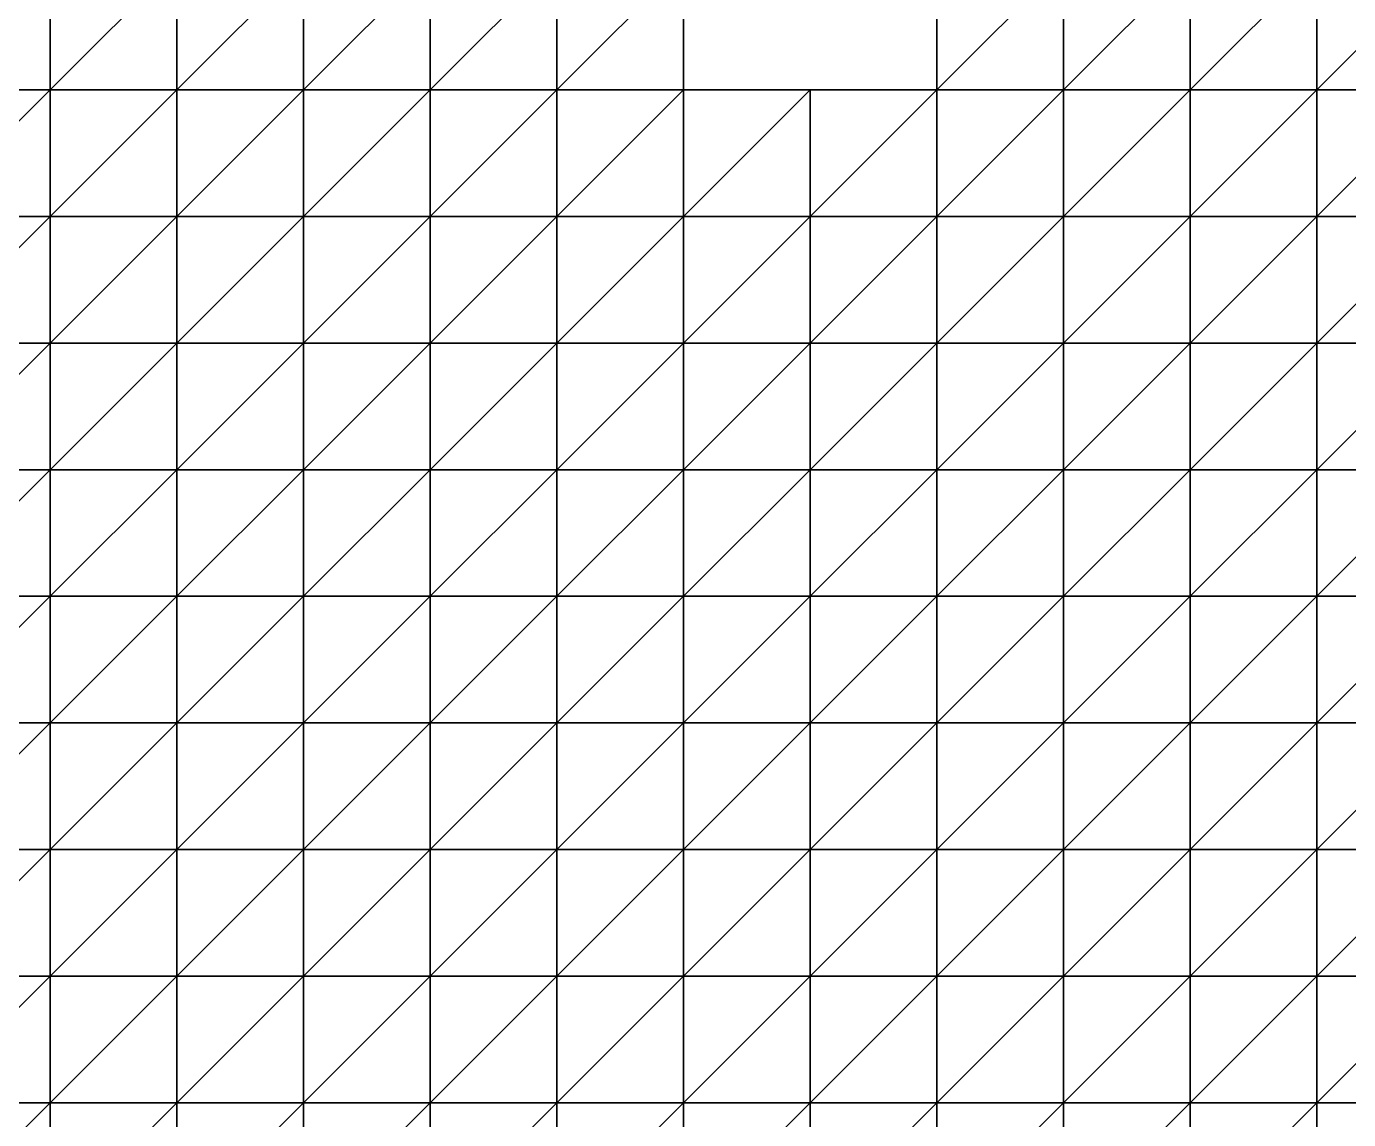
# Model space of a CAD drawing. Extents: x 292020 to 295740, y 4557680 to 4560040.
# Drawn here: x 294876.3 to 295085, y 4559297.4 to 4559470 of the extents above; entities that cross this region are included whole.
import ezdxf

# ---------------------------------------------------------------- set-up
doc = ezdxf.new("R2010")
doc.units = 0
doc.layers.add('RUN201_4_-_RUN201_NODOMAIN5_20X', color=7, linetype='CONTINUOUS')

msp = doc.modelspace()

# ---------------------------------------------------------------- linework, layer by layer
at = {"layer": 'RUN201_4_-_RUN201_NODOMAIN5_20X'}
for points in [[(294860, 4559480, 1800), (294860, 4559460, 1800), (294880, 4559480, 1800)], [(294880, 4559480, 1800), (294860, 4559460, 1800), (294880, 4559460, 1800)], [(294880, 4559480, 1860), (294860, 4559460, 1860), (294860, 4559480, 1860)], [(294880, 4559460, 1860), (294860, 4559460, 1860), (294880, 4559480, 1860)], [(294880, 4559480, 1800), (294880, 4559460, 1800), (294900, 4559480, 1800)], [(294900, 4559480, 1800), (294880, 4559460, 1800), (294900, 4559460, 1800)], [(294900, 4559480, 1860), (294880, 4559460, 1860), (294880, 4559480, 1860)], [(294900, 4559460, 1860), (294880, 4559460, 1860), (294900, 4559480, 1860)], [(294900, 4559460, 1800), (294900, 4559460, 1820), (294900, 4559480, 1800)], [(294900, 4559480, 1800), (294900, 4559460, 1820), (294900, 4559480, 1820)], [(294900, 4559480, 1820), (294900, 4559460, 1820), (294920, 4559480, 1820)], [(294920, 4559480, 1820), (294900, 4559460, 1820), (294920, 4559460, 1820)], [(294920, 4559480, 1860), (294900, 4559460, 1860), (294900, 4559480, 1860)], [(294920, 4559460, 1860), (294900, 4559460, 1860), (294920, 4559480, 1860)], [(294920, 4559460, 1820), (294920, 4559460, 1840), (294920, 4559480, 1820)], [(294920, 4559480, 1820), (294920, 4559460, 1840), (294920, 4559480, 1840)], [(294920, 4559480, 1840), (294920, 4559460, 1840), (294940, 4559480, 1840)], [(294940, 4559480, 1840), (294920, 4559460, 1840), (294940, 4559460, 1840)], [(294940, 4559480, 1880), (294920, 4559460, 1880), (294920, 4559480, 1880)], [(294940, 4559460, 1880), (294920, 4559460, 1880), (294940, 4559480, 1880)], [(294920, 4559480, 1860), (294920, 4559460, 1880), (294920, 4559460, 1860)], [(294920, 4559480, 1880), (294920, 4559460, 1880), (294920, 4559480, 1860)], [(294940, 4559460, 1840), (294940, 4559460, 1860), (294940, 4559480, 1840)], [(294940, 4559480, 1840), (294940, 4559460, 1860), (294940, 4559480, 1860)], [(294940, 4559480, 1860), (294940, 4559460, 1860), (294960, 4559480, 1860)], [(294960, 4559480, 1860), (294940, 4559460, 1860), (294960, 4559460, 1860)], [(294960, 4559480, 1880), (294940, 4559460, 1880), (294940, 4559480, 1880)], [(294960, 4559460, 1880), (294940, 4559460, 1880), (294960, 4559480, 1880)], [(294960, 4559480, 1860), (294960, 4559460, 1860), (294980, 4559480, 1860)], [(294980, 4559480, 1860), (294960, 4559460, 1860), (294980, 4559460, 1860)], [(294980, 4559480, 1880), (294960, 4559460, 1880), (294960, 4559480, 1880)], [(294980, 4559460, 1880), (294960, 4559460, 1880), (294980, 4559480, 1880)], [(294980, 4559460, 1860), (294980, 4559460, 1880), (294980, 4559480, 1860)], [(294980, 4559480, 1860), (294980, 4559460, 1880), (294980, 4559480, 1880)], [(295020, 4559480, 1860), (295020, 4559460, 1860), (295040, 4559480, 1860)], [(295040, 4559480, 1860), (295020, 4559460, 1860), (295040, 4559460, 1860)], [(295040, 4559480, 1880), (295020, 4559460, 1880), (295020, 4559480, 1880)], [(295040, 4559460, 1880), (295020, 4559460, 1880), (295040, 4559480, 1880)], [(295020, 4559480, 1860), (295020, 4559460, 1880), (295020, 4559460, 1860)], [(295020, 4559480, 1880), (295020, 4559460, 1880), (295020, 4559480, 1860)], [(295040, 4559480, 1860), (295040, 4559460, 1860), (295060, 4559480, 1860)], [(295060, 4559480, 1860), (295040, 4559460, 1860), (295060, 4559460, 1860)], [(295060, 4559480, 1880), (295040, 4559460, 1880), (295040, 4559480, 1880)], [(295060, 4559460, 1880), (295040, 4559460, 1880), (295060, 4559480, 1880)], [(295060, 4559480, 1860), (295060, 4559460, 1860), (295080, 4559480, 1860)], [(295080, 4559480, 1860), (295060, 4559460, 1860), (295080, 4559460, 1860)], [(295080, 4559480, 1880), (295060, 4559460, 1880), (295060, 4559480, 1880)], [(295080, 4559460, 1880), (295060, 4559460, 1880), (295080, 4559480, 1880)], [(295080, 4559480, 1860), (295080, 4559460, 1860), (295100, 4559480, 1860)], [(295100, 4559480, 1860), (295080, 4559460, 1860), (295100, 4559460, 1860)], [(295100, 4559480, 1900), (295080, 4559460, 1900), (295080, 4559480, 1900)], [(295100, 4559460, 1900), (295080, 4559460, 1900), (295100, 4559480, 1900)], [(295080, 4559480, 1880), (295080, 4559460, 1900), (295080, 4559460, 1880)], [(295080, 4559480, 1900), (295080, 4559460, 1900), (295080, 4559480, 1880)], [(294860, 4559460, 1800), (294860, 4559440, 1800), (294880, 4559460, 1800)], [(294880, 4559460, 1800), (294860, 4559440, 1800), (294880, 4559440, 1800)], [(294880, 4559460, 1860), (294860, 4559440, 1860), (294860, 4559460, 1860)], [(294880, 4559440, 1860), (294860, 4559440, 1860), (294880, 4559460, 1860)], [(294880, 4559440, 1800), (294880, 4559440, 1820), (294880, 4559460, 1800)], [(294880, 4559460, 1800), (294880, 4559440, 1820), (294880, 4559460, 1820)], [(294880, 4559460, 1800), (294880, 4559460, 1820), (294900, 4559460, 1800)], [(294900, 4559460, 1800), (294880, 4559460, 1820), (294900, 4559460, 1820)], [(294880, 4559460, 1820), (294880, 4559440, 1820), (294900, 4559460, 1820)], [(294900, 4559460, 1820), (294880, 4559440, 1820), (294900, 4559440, 1820)], [(294900, 4559460, 1860), (294880, 4559440, 1860), (294880, 4559460, 1860)], [(294900, 4559440, 1860), (294880, 4559440, 1860), (294900, 4559460, 1860)], [(294900, 4559440, 1820), (294900, 4559440, 1840), (294900, 4559460, 1820)], [(294900, 4559460, 1820), (294900, 4559440, 1840), (294900, 4559460, 1840)], [(294900, 4559460, 1820), (294900, 4559460, 1840), (294920, 4559460, 1820)], [(294920, 4559460, 1820), (294900, 4559460, 1840), (294920, 4559460, 1840)], [(294900, 4559460, 1840), (294900, 4559440, 1840), (294920, 4559460, 1840)], [(294920, 4559460, 1840), (294900, 4559440, 1840), (294920, 4559440, 1840)], [(294920, 4559460, 1860), (294900, 4559440, 1860), (294900, 4559460, 1860)], [(294920, 4559440, 1860), (294900, 4559440, 1860), (294920, 4559460, 1860)], [(294920, 4559460, 1840), (294920, 4559440, 1840), (294940, 4559460, 1840)], [(294940, 4559460, 1840), (294920, 4559440, 1840), (294940, 4559440, 1840)], [(294940, 4559460, 1880), (294920, 4559440, 1880), (294920, 4559460, 1880)], [(294940, 4559440, 1880), (294920, 4559440, 1880), (294940, 4559460, 1880)], [(294920, 4559460, 1860), (294920, 4559440, 1880), (294920, 4559440, 1860)], [(294920, 4559460, 1880), (294920, 4559440, 1880), (294920, 4559460, 1860)], [(294940, 4559460, 1840), (294940, 4559440, 1840), (294960, 4559460, 1840)], [(294960, 4559460, 1840), (294940, 4559440, 1840), (294960, 4559440, 1840)], [(294960, 4559460, 1840), (294940, 4559460, 1860), (294940, 4559460, 1840)], [(294960, 4559460, 1860), (294940, 4559460, 1860), (294960, 4559460, 1840)], [(294960, 4559460, 1880), (294940, 4559440, 1880), (294940, 4559460, 1880)], [(294960, 4559440, 1880), (294940, 4559440, 1880), (294960, 4559460, 1880)], [(294960, 4559440, 1840), (294960, 4559440, 1860), (294960, 4559460, 1840)], [(294960, 4559460, 1840), (294960, 4559440, 1860), (294960, 4559460, 1860)], [(294960, 4559460, 1860), (294960, 4559440, 1860), (294980, 4559460, 1860)], [(294980, 4559460, 1860), (294960, 4559440, 1860), (294980, 4559440, 1860)], [(294980, 4559460, 1880), (294960, 4559440, 1880), (294960, 4559460, 1880)], [(294980, 4559440, 1880), (294960, 4559440, 1880), (294980, 4559460, 1880)], [(294980, 4559460, 1860), (294980, 4559440, 1860), (295000, 4559460, 1860)], [(295000, 4559460, 1860), (294980, 4559440, 1860), (295000, 4559440, 1860)], [(295000, 4559460, 1880), (294980, 4559440, 1880), (294980, 4559460, 1880)], [(295000, 4559440, 1880), (294980, 4559440, 1880), (295000, 4559460, 1880)], [(295000, 4559460, 1860), (294980, 4559460, 1880), (294980, 4559460, 1860)], [(295000, 4559460, 1880), (294980, 4559460, 1880), (295000, 4559460, 1860)], [(295000, 4559460, 1860), (295000, 4559440, 1860), (295020, 4559460, 1860)], [(295020, 4559460, 1860), (295000, 4559440, 1860), (295020, 4559440, 1860)], [(295020, 4559460, 1880), (295000, 4559440, 1880), (295000, 4559460, 1880)], [(295020, 4559440, 1880), (295000, 4559440, 1880), (295020, 4559460, 1880)], [(295020, 4559460, 1860), (295000, 4559460, 1880), (295000, 4559460, 1860)], [(295020, 4559460, 1880), (295000, 4559460, 1880), (295020, 4559460, 1860)], [(295020, 4559460, 1860), (295020, 4559440, 1860), (295040, 4559460, 1860)], [(295040, 4559460, 1860), (295020, 4559440, 1860), (295040, 4559440, 1860)], [(295040, 4559460, 1880), (295020, 4559440, 1880), (295020, 4559460, 1880)], [(295040, 4559440, 1880), (295020, 4559440, 1880), (295040, 4559460, 1880)], [(295040, 4559460, 1860), (295040, 4559440, 1860), (295060, 4559460, 1860)], [(295060, 4559460, 1860), (295040, 4559440, 1860), (295060, 4559440, 1860)], [(295060, 4559460, 1880), (295040, 4559440, 1880), (295040, 4559460, 1880)], [(295060, 4559440, 1880), (295040, 4559440, 1880), (295060, 4559460, 1880)], [(295060, 4559460, 1860), (295060, 4559440, 1860), (295080, 4559460, 1860)], [(295080, 4559460, 1860), (295060, 4559440, 1860), (295080, 4559440, 1860)], [(295080, 4559460, 1880), (295060, 4559440, 1880), (295060, 4559460, 1880)], [(295080, 4559440, 1880), (295060, 4559440, 1880), (295080, 4559460, 1880)], [(295080, 4559460, 1860), (295080, 4559440, 1860), (295100, 4559460, 1860)], [(295100, 4559460, 1860), (295080, 4559440, 1860), (295100, 4559440, 1860)], [(295100, 4559460, 1900), (295080, 4559440, 1900), (295080, 4559460, 1900)], [(295100, 4559440, 1900), (295080, 4559440, 1900), (295100, 4559460, 1900)], [(295080, 4559460, 1880), (295080, 4559440, 1900), (295080, 4559440, 1880)], [(295080, 4559460, 1900), (295080, 4559440, 1900), (295080, 4559460, 1880)], [(294860, 4559440, 1800), (294860, 4559440, 1820), (294880, 4559440, 1800)], [(294880, 4559440, 1800), (294860, 4559440, 1820), (294880, 4559440, 1820)], [(294860, 4559440, 1820), (294860, 4559420, 1820), (294880, 4559440, 1820)], [(294880, 4559440, 1820), (294860, 4559420, 1820), (294880, 4559420, 1820)], [(294880, 4559440, 1860), (294860, 4559420, 1860), (294860, 4559440, 1860)], [(294880, 4559420, 1860), (294860, 4559420, 1860), (294880, 4559440, 1860)], [(294880, 4559440, 1820), (294880, 4559420, 1820), (294900, 4559440, 1820)], [(294900, 4559440, 1820), (294880, 4559420, 1820), (294900, 4559420, 1820)], [(294900, 4559440, 1860), (294880, 4559420, 1860), (294880, 4559440, 1860)], [(294900, 4559420, 1860), (294880, 4559420, 1860), (294900, 4559440, 1860)], [(294900, 4559440, 1820), (294900, 4559420, 1820), (294920, 4559440, 1820)], [(294920, 4559440, 1820), (294900, 4559420, 1820), (294920, 4559420, 1820)], [(294920, 4559440, 1820), (294900, 4559440, 1840), (294900, 4559440, 1820)], [(294920, 4559440, 1840), (294900, 4559440, 1840), (294920, 4559440, 1820)], [(294920, 4559440, 1860), (294900, 4559420, 1860), (294900, 4559440, 1860)], [(294920, 4559420, 1860), (294900, 4559420, 1860), (294920, 4559440, 1860)], [(294920, 4559440, 1820), (294920, 4559420, 1820), (294940, 4559440, 1820)], [(294940, 4559440, 1820), (294920, 4559420, 1820), (294940, 4559420, 1820)], [(294940, 4559440, 1820), (294920, 4559440, 1840), (294920, 4559440, 1820)], [(294940, 4559440, 1840), (294920, 4559440, 1840), (294940, 4559440, 1820)], [(294940, 4559440, 1860), (294920, 4559420, 1860), (294920, 4559440, 1860)], [(294940, 4559420, 1860), (294920, 4559420, 1860), (294940, 4559440, 1860)], [(294920, 4559440, 1860), (294920, 4559440, 1880), (294940, 4559440, 1860)], [(294940, 4559440, 1860), (294920, 4559440, 1880), (294940, 4559440, 1880)], [(294940, 4559440, 1820), (294940, 4559420, 1820), (294960, 4559440, 1820)], [(294960, 4559440, 1820), (294940, 4559420, 1820), (294960, 4559420, 1820)], [(294960, 4559440, 1820), (294940, 4559440, 1840), (294940, 4559440, 1820)], [(294960, 4559440, 1840), (294940, 4559440, 1840), (294960, 4559440, 1820)], [(294960, 4559440, 1880), (294940, 4559420, 1880), (294940, 4559440, 1880)], [(294960, 4559420, 1880), (294940, 4559420, 1880), (294960, 4559440, 1880)], [(294940, 4559440, 1860), (294940, 4559420, 1880), (294940, 4559420, 1860)], [(294940, 4559440, 1880), (294940, 4559420, 1880), (294940, 4559440, 1860)], [(294960, 4559420, 1820), (294960, 4559420, 1840), (294960, 4559440, 1820)], [(294960, 4559440, 1820), (294960, 4559420, 1840), (294960, 4559440, 1840)], [(294960, 4559440, 1840), (294960, 4559420, 1840), (294980, 4559440, 1840)], [(294980, 4559440, 1840), (294960, 4559420, 1840), (294980, 4559420, 1840)], [(294980, 4559440, 1840), (294960, 4559440, 1860), (294960, 4559440, 1840)], [(294980, 4559440, 1860), (294960, 4559440, 1860), (294980, 4559440, 1840)], [(294980, 4559440, 1880), (294960, 4559420, 1880), (294960, 4559440, 1880)], [(294980, 4559420, 1880), (294960, 4559420, 1880), (294980, 4559440, 1880)], [(294980, 4559440, 1840), (294980, 4559420, 1840), (295000, 4559440, 1840)], [(295000, 4559440, 1840), (294980, 4559420, 1840), (295000, 4559420, 1840)], [(295000, 4559440, 1840), (294980, 4559440, 1860), (294980, 4559440, 1840)], [(295000, 4559440, 1860), (294980, 4559440, 1860), (295000, 4559440, 1840)], [(295000, 4559440, 1880), (294980, 4559420, 1880), (294980, 4559440, 1880)], [(295000, 4559420, 1880), (294980, 4559420, 1880), (295000, 4559440, 1880)], [(295000, 4559440, 1840), (295000, 4559420, 1840), (295020, 4559440, 1840)], [(295020, 4559440, 1840), (295000, 4559420, 1840), (295020, 4559420, 1840)], [(295020, 4559440, 1840), (295000, 4559440, 1860), (295000, 4559440, 1840)], [(295020, 4559440, 1860), (295000, 4559440, 1860), (295020, 4559440, 1840)], [(295020, 4559440, 1880), (295000, 4559420, 1880), (295000, 4559440, 1880)], [(295020, 4559420, 1880), (295000, 4559420, 1880), (295020, 4559440, 1880)], [(295020, 4559440, 1840), (295020, 4559420, 1840), (295040, 4559440, 1840)], [(295040, 4559440, 1840), (295020, 4559420, 1840), (295040, 4559420, 1840)], [(295040, 4559440, 1840), (295020, 4559440, 1860), (295020, 4559440, 1840)], [(295040, 4559440, 1860), (295020, 4559440, 1860), (295040, 4559440, 1840)], [(295040, 4559440, 1880), (295020, 4559420, 1880), (295020, 4559440, 1880)], [(295040, 4559420, 1880), (295020, 4559420, 1880), (295040, 4559440, 1880)], [(295040, 4559440, 1840), (295040, 4559420, 1840), (295060, 4559440, 1840)], [(295060, 4559440, 1840), (295040, 4559420, 1840), (295060, 4559420, 1840)], [(295060, 4559440, 1840), (295040, 4559440, 1860), (295040, 4559440, 1840)], [(295060, 4559440, 1860), (295040, 4559440, 1860), (295060, 4559440, 1840)], [(295060, 4559440, 1900), (295040, 4559420, 1900), (295040, 4559440, 1900)], [(295060, 4559420, 1900), (295040, 4559420, 1900), (295060, 4559440, 1900)], [(295060, 4559440, 1880), (295040, 4559440, 1900), (295040, 4559440, 1880)], [(295060, 4559440, 1900), (295040, 4559440, 1900), (295060, 4559440, 1880)], [(295040, 4559440, 1880), (295040, 4559420, 1900), (295040, 4559420, 1880)], [(295040, 4559440, 1900), (295040, 4559420, 1900), (295040, 4559440, 1880)], [(295060, 4559440, 1840), (295060, 4559420, 1840), (295080, 4559440, 1840)], [(295080, 4559440, 1840), (295060, 4559420, 1840), (295080, 4559420, 1840)], [(295080, 4559440, 1840), (295060, 4559440, 1860), (295060, 4559440, 1840)], [(295080, 4559440, 1860), (295060, 4559440, 1860), (295080, 4559440, 1840)], [(295080, 4559440, 1900), (295060, 4559420, 1900), (295060, 4559440, 1900)], [(295080, 4559420, 1900), (295060, 4559420, 1900), (295080, 4559440, 1900)], [(295080, 4559440, 1880), (295060, 4559440, 1900), (295060, 4559440, 1880)], [(295080, 4559440, 1900), (295060, 4559440, 1900), (295080, 4559440, 1880)], [(295080, 4559420, 1840), (295080, 4559420, 1860), (295080, 4559440, 1840)], [(295080, 4559440, 1840), (295080, 4559420, 1860), (295080, 4559440, 1860)], [(295080, 4559440, 1860), (295080, 4559420, 1860), (295100, 4559440, 1860)], [(295100, 4559440, 1860), (295080, 4559420, 1860), (295100, 4559420, 1860)], [(295100, 4559440, 1900), (295080, 4559420, 1900), (295080, 4559440, 1900)], [(295100, 4559420, 1900), (295080, 4559420, 1900), (295100, 4559440, 1900)], [(294860, 4559420, 1820), (294860, 4559400, 1820), (294880, 4559420, 1820)], [(294880, 4559420, 1820), (294860, 4559400, 1820), (294880, 4559400, 1820)], [(294880, 4559420, 1880), (294860, 4559400, 1880), (294860, 4559420, 1880)], [(294880, 4559400, 1880), (294860, 4559400, 1880), (294880, 4559420, 1880)], [(294880, 4559420, 1860), (294860, 4559420, 1880), (294860, 4559420, 1860)], [(294880, 4559420, 1880), (294860, 4559420, 1880), (294880, 4559420, 1860)], [(294880, 4559420, 1820), (294880, 4559400, 1820), (294900, 4559420, 1820)], [(294900, 4559420, 1820), (294880, 4559400, 1820), (294900, 4559400, 1820)], [(294900, 4559420, 1860), (294880, 4559400, 1860), (294880, 4559420, 1860)], [(294900, 4559400, 1860), (294880, 4559400, 1860), (294900, 4559420, 1860)], [(294880, 4559400, 1860), (294880, 4559400, 1880), (294880, 4559420, 1860)], [(294880, 4559420, 1860), (294880, 4559400, 1880), (294880, 4559420, 1880)], [(294900, 4559420, 1820), (294900, 4559400, 1820), (294920, 4559420, 1820)], [(294920, 4559420, 1820), (294900, 4559400, 1820), (294920, 4559400, 1820)], [(294920, 4559420, 1860), (294900, 4559400, 1860), (294900, 4559420, 1860)], [(294920, 4559400, 1860), (294900, 4559400, 1860), (294920, 4559420, 1860)], [(294920, 4559420, 1820), (294920, 4559400, 1820), (294940, 4559420, 1820)], [(294940, 4559420, 1820), (294920, 4559400, 1820), (294940, 4559400, 1820)], [(294940, 4559420, 1860), (294920, 4559400, 1860), (294920, 4559420, 1860)], [(294940, 4559400, 1860), (294920, 4559400, 1860), (294940, 4559420, 1860)], [(294940, 4559420, 1820), (294940, 4559400, 1820), (294960, 4559420, 1820)], [(294960, 4559420, 1820), (294940, 4559400, 1820), (294960, 4559400, 1820)], [(294960, 4559420, 1880), (294940, 4559400, 1880), (294940, 4559420, 1880)], [(294960, 4559400, 1880), (294940, 4559400, 1880), (294960, 4559420, 1880)], [(294940, 4559420, 1860), (294940, 4559400, 1880), (294940, 4559400, 1860)], [(294940, 4559420, 1880), (294940, 4559400, 1880), (294940, 4559420, 1860)], [(294960, 4559420, 1820), (294960, 4559400, 1820), (294980, 4559420, 1820)], [(294980, 4559420, 1820), (294960, 4559400, 1820), (294980, 4559400, 1820)], [(294980, 4559420, 1820), (294960, 4559420, 1840), (294960, 4559420, 1820)], [(294980, 4559420, 1840), (294960, 4559420, 1840), (294980, 4559420, 1820)], [(294980, 4559420, 1880), (294960, 4559400, 1880), (294960, 4559420, 1880)], [(294980, 4559400, 1880), (294960, 4559400, 1880), (294980, 4559420, 1880)], [(294980, 4559420, 1820), (294980, 4559400, 1820), (295000, 4559420, 1820)], [(295000, 4559420, 1820), (294980, 4559400, 1820), (295000, 4559400, 1820)], [(295000, 4559420, 1820), (294980, 4559420, 1840), (294980, 4559420, 1820)], [(295000, 4559420, 1840), (294980, 4559420, 1840), (295000, 4559420, 1820)], [(295000, 4559420, 1880), (294980, 4559400, 1880), (294980, 4559420, 1880)], [(295000, 4559400, 1880), (294980, 4559400, 1880), (295000, 4559420, 1880)], [(295000, 4559420, 1820), (295000, 4559400, 1820), (295020, 4559420, 1820)], [(295020, 4559420, 1820), (295000, 4559400, 1820), (295020, 4559400, 1820)], [(295020, 4559420, 1820), (295000, 4559420, 1840), (295000, 4559420, 1820)], [(295020, 4559420, 1840), (295000, 4559420, 1840), (295020, 4559420, 1820)], [(295020, 4559420, 1880), (295000, 4559400, 1880), (295000, 4559420, 1880)], [(295020, 4559400, 1880), (295000, 4559400, 1880), (295020, 4559420, 1880)], [(295020, 4559420, 1820), (295020, 4559400, 1820), (295040, 4559420, 1820)], [(295040, 4559420, 1820), (295020, 4559400, 1820), (295040, 4559400, 1820)], [(295040, 4559420, 1820), (295020, 4559420, 1840), (295020, 4559420, 1820)], [(295040, 4559420, 1840), (295020, 4559420, 1840), (295040, 4559420, 1820)], [(295040, 4559420, 1880), (295020, 4559400, 1880), (295020, 4559420, 1880)], [(295040, 4559400, 1880), (295020, 4559400, 1880), (295040, 4559420, 1880)], [(295040, 4559420, 1820), (295040, 4559400, 1820), (295060, 4559420, 1820)], [(295060, 4559420, 1820), (295040, 4559400, 1820), (295060, 4559400, 1820)], [(295060, 4559420, 1820), (295040, 4559420, 1840), (295040, 4559420, 1820)], [(295060, 4559420, 1840), (295040, 4559420, 1840), (295060, 4559420, 1820)], [(295060, 4559420, 1900), (295040, 4559400, 1900), (295040, 4559420, 1900)], [(295060, 4559400, 1900), (295040, 4559400, 1900), (295060, 4559420, 1900)], [(295040, 4559420, 1880), (295040, 4559400, 1900), (295040, 4559400, 1880)], [(295040, 4559420, 1900), (295040, 4559400, 1900), (295040, 4559420, 1880)], [(295060, 4559420, 1820), (295060, 4559400, 1820), (295080, 4559420, 1820)], [(295080, 4559420, 1820), (295060, 4559400, 1820), (295080, 4559400, 1820)], [(295080, 4559420, 1820), (295060, 4559420, 1840), (295060, 4559420, 1820)], [(295080, 4559420, 1840), (295060, 4559420, 1840), (295080, 4559420, 1820)], [(295080, 4559420, 1900), (295060, 4559400, 1900), (295060, 4559420, 1900)], [(295080, 4559400, 1900), (295060, 4559400, 1900), (295080, 4559420, 1900)], [(295080, 4559400, 1820), (295080, 4559400, 1840), (295080, 4559420, 1820)], [(295080, 4559420, 1820), (295080, 4559400, 1840), (295080, 4559420, 1840)], [(295080, 4559420, 1840), (295080, 4559400, 1840), (295100, 4559420, 1840)], [(295100, 4559420, 1840), (295080, 4559400, 1840), (295100, 4559400, 1840)], [(295100, 4559420, 1840), (295080, 4559420, 1860), (295080, 4559420, 1840)], [(295100, 4559420, 1860), (295080, 4559420, 1860), (295100, 4559420, 1840)], [(295100, 4559420, 1900), (295080, 4559400, 1900), (295080, 4559420, 1900)], [(295100, 4559400, 1900), (295080, 4559400, 1900), (295100, 4559420, 1900)], [(294860, 4559400, 1820), (294860, 4559380, 1820), (294880, 4559400, 1820)], [(294880, 4559400, 1820), (294860, 4559380, 1820), (294880, 4559380, 1820)], [(294880, 4559400, 1880), (294860, 4559380, 1880), (294860, 4559400, 1880)], [(294880, 4559380, 1880), (294860, 4559380, 1880), (294880, 4559400, 1880)], [(294880, 4559400, 1820), (294880, 4559380, 1820), (294900, 4559400, 1820)], [(294900, 4559400, 1820), (294880, 4559380, 1820), (294900, 4559380, 1820)], [(294900, 4559400, 1860), (294880, 4559380, 1860), (294880, 4559400, 1860)], [(294900, 4559380, 1860), (294880, 4559380, 1860), (294900, 4559400, 1860)], [(294880, 4559380, 1860), (294880, 4559380, 1880), (294880, 4559400, 1860)], [(294880, 4559400, 1860), (294880, 4559380, 1880), (294880, 4559400, 1880)], [(294900, 4559400, 1820), (294900, 4559380, 1820), (294920, 4559400, 1820)], [(294920, 4559400, 1820), (294900, 4559380, 1820), (294920, 4559380, 1820)], [(294920, 4559400, 1860), (294900, 4559380, 1860), (294900, 4559400, 1860)], [(294920, 4559380, 1860), (294900, 4559380, 1860), (294920, 4559400, 1860)], [(294920, 4559400, 1820), (294920, 4559380, 1820), (294940, 4559400, 1820)], [(294940, 4559400, 1820), (294920, 4559380, 1820), (294940, 4559380, 1820)], [(294940, 4559400, 1860), (294920, 4559380, 1860), (294920, 4559400, 1860)], [(294940, 4559380, 1860), (294920, 4559380, 1860), (294940, 4559400, 1860)], [(294940, 4559400, 1820), (294940, 4559380, 1820), (294960, 4559400, 1820)], [(294960, 4559400, 1820), (294940, 4559380, 1820), (294960, 4559380, 1820)], [(294960, 4559400, 1880), (294940, 4559380, 1880), (294940, 4559400, 1880)], [(294960, 4559380, 1880), (294940, 4559380, 1880), (294960, 4559400, 1880)], [(294940, 4559400, 1860), (294940, 4559380, 1880), (294940, 4559380, 1860)], [(294940, 4559400, 1880), (294940, 4559380, 1880), (294940, 4559400, 1860)], [(294960, 4559400, 1820), (294960, 4559380, 1820), (294980, 4559400, 1820)], [(294980, 4559400, 1820), (294960, 4559380, 1820), (294980, 4559380, 1820)], [(294980, 4559400, 1880), (294960, 4559380, 1880), (294960, 4559400, 1880)], [(294980, 4559380, 1880), (294960, 4559380, 1880), (294980, 4559400, 1880)], [(294980, 4559400, 1820), (294980, 4559380, 1820), (295000, 4559400, 1820)], [(295000, 4559400, 1820), (294980, 4559380, 1820), (295000, 4559380, 1820)], [(295000, 4559400, 1880), (294980, 4559380, 1880), (294980, 4559400, 1880)], [(295000, 4559380, 1880), (294980, 4559380, 1880), (295000, 4559400, 1880)], [(295000, 4559400, 1820), (295000, 4559380, 1820), (295020, 4559400, 1820)], [(295020, 4559400, 1820), (295000, 4559380, 1820), (295020, 4559380, 1820)], [(295020, 4559400, 1880), (295000, 4559380, 1880), (295000, 4559400, 1880)], [(295020, 4559380, 1880), (295000, 4559380, 1880), (295020, 4559400, 1880)], [(295020, 4559400, 1820), (295020, 4559380, 1820), (295040, 4559400, 1820)], [(295040, 4559400, 1820), (295020, 4559380, 1820), (295040, 4559380, 1820)], [(295040, 4559400, 1900), (295020, 4559380, 1900), (295020, 4559400, 1900)], [(295040, 4559380, 1900), (295020, 4559380, 1900), (295040, 4559400, 1900)], [(295040, 4559400, 1880), (295020, 4559400, 1900), (295020, 4559400, 1880)], [(295040, 4559400, 1900), (295020, 4559400, 1900), (295040, 4559400, 1880)], [(295020, 4559400, 1880), (295020, 4559380, 1900), (295020, 4559380, 1880)], [(295020, 4559400, 1900), (295020, 4559380, 1900), (295020, 4559400, 1880)], [(295040, 4559400, 1820), (295040, 4559380, 1820), (295060, 4559400, 1820)], [(295060, 4559400, 1820), (295040, 4559380, 1820), (295060, 4559380, 1820)], [(295060, 4559400, 1900), (295040, 4559380, 1900), (295040, 4559400, 1900)], [(295060, 4559380, 1900), (295040, 4559380, 1900), (295060, 4559400, 1900)], [(295060, 4559400, 1820), (295060, 4559380, 1820), (295080, 4559400, 1820)], [(295080, 4559400, 1820), (295060, 4559380, 1820), (295080, 4559380, 1820)], [(295080, 4559400, 1900), (295060, 4559380, 1900), (295060, 4559400, 1900)], [(295080, 4559380, 1900), (295060, 4559380, 1900), (295080, 4559400, 1900)], [(295080, 4559380, 1820), (295080, 4559380, 1840), (295080, 4559400, 1820)], [(295080, 4559400, 1820), (295080, 4559380, 1840), (295080, 4559400, 1840)], [(295080, 4559400, 1840), (295080, 4559380, 1840), (295100, 4559400, 1840)], [(295100, 4559400, 1840), (295080, 4559380, 1840), (295100, 4559380, 1840)], [(295100, 4559400, 1900), (295080, 4559380, 1900), (295080, 4559400, 1900)], [(295100, 4559380, 1900), (295080, 4559380, 1900), (295100, 4559400, 1900)], [(294860, 4559380, 1820), (294860, 4559360, 1820), (294880, 4559380, 1820)], [(294880, 4559380, 1820), (294860, 4559360, 1820), (294880, 4559360, 1820)], [(294880, 4559380, 1880), (294860, 4559360, 1880), (294860, 4559380, 1880)], [(294880, 4559360, 1880), (294860, 4559360, 1880), (294880, 4559380, 1880)], [(294880, 4559380, 1820), (294880, 4559360, 1820), (294900, 4559380, 1820)], [(294900, 4559380, 1820), (294880, 4559360, 1820), (294900, 4559360, 1820)], [(294900, 4559380, 1880), (294880, 4559360, 1880), (294880, 4559380, 1880)], [(294900, 4559360, 1880), (294880, 4559360, 1880), (294900, 4559380, 1880)], [(294900, 4559380, 1860), (294880, 4559380, 1880), (294880, 4559380, 1860)], [(294900, 4559380, 1880), (294880, 4559380, 1880), (294900, 4559380, 1860)], [(294900, 4559380, 1820), (294900, 4559360, 1820), (294920, 4559380, 1820)], [(294920, 4559380, 1820), (294900, 4559360, 1820), (294920, 4559360, 1820)], [(294920, 4559380, 1860), (294900, 4559360, 1860), (294900, 4559380, 1860)], [(294920, 4559360, 1860), (294900, 4559360, 1860), (294920, 4559380, 1860)], [(294900, 4559360, 1860), (294900, 4559360, 1880), (294900, 4559380, 1860)], [(294900, 4559380, 1860), (294900, 4559360, 1880), (294900, 4559380, 1880)], [(294920, 4559380, 1820), (294920, 4559360, 1820), (294940, 4559380, 1820)], [(294940, 4559380, 1820), (294920, 4559360, 1820), (294940, 4559360, 1820)], [(294940, 4559380, 1860), (294920, 4559360, 1860), (294920, 4559380, 1860)], [(294940, 4559360, 1860), (294920, 4559360, 1860), (294940, 4559380, 1860)], [(294940, 4559380, 1820), (294940, 4559360, 1820), (294960, 4559380, 1820)], [(294960, 4559380, 1820), (294940, 4559360, 1820), (294960, 4559360, 1820)], [(294960, 4559380, 1880), (294940, 4559360, 1880), (294940, 4559380, 1880)], [(294960, 4559360, 1880), (294940, 4559360, 1880), (294960, 4559380, 1880)], [(294940, 4559380, 1860), (294940, 4559360, 1880), (294940, 4559360, 1860)], [(294940, 4559380, 1880), (294940, 4559360, 1880), (294940, 4559380, 1860)], [(294960, 4559380, 1820), (294960, 4559360, 1820), (294980, 4559380, 1820)], [(294980, 4559380, 1820), (294960, 4559360, 1820), (294980, 4559360, 1820)], [(294980, 4559380, 1880), (294960, 4559360, 1880), (294960, 4559380, 1880)], [(294980, 4559360, 1880), (294960, 4559360, 1880), (294980, 4559380, 1880)], [(294980, 4559380, 1820), (294980, 4559360, 1820), (295000, 4559380, 1820)], [(295000, 4559380, 1820), (294980, 4559360, 1820), (295000, 4559360, 1820)], [(295000, 4559380, 1880), (294980, 4559360, 1880), (294980, 4559380, 1880)], [(295000, 4559360, 1880), (294980, 4559360, 1880), (295000, 4559380, 1880)], [(295000, 4559380, 1820), (295000, 4559360, 1820), (295020, 4559380, 1820)], [(295020, 4559380, 1820), (295000, 4559360, 1820), (295020, 4559360, 1820)], [(295020, 4559380, 1880), (295000, 4559360, 1880), (295000, 4559380, 1880)], [(295020, 4559360, 1880), (295000, 4559360, 1880), (295020, 4559380, 1880)], [(295020, 4559360, 1820), (295020, 4559360, 1840), (295020, 4559380, 1820)], [(295020, 4559380, 1820), (295020, 4559360, 1840), (295020, 4559380, 1840)], [(295020, 4559380, 1820), (295020, 4559380, 1840), (295040, 4559380, 1820)], [(295040, 4559380, 1820), (295020, 4559380, 1840), (295040, 4559380, 1840)], [(295020, 4559380, 1840), (295020, 4559360, 1840), (295040, 4559380, 1840)], [(295040, 4559380, 1840), (295020, 4559360, 1840), (295040, 4559360, 1840)], [(295040, 4559380, 1900), (295020, 4559360, 1900), (295020, 4559380, 1900)], [(295040, 4559360, 1900), (295020, 4559360, 1900), (295040, 4559380, 1900)], [(295020, 4559380, 1880), (295020, 4559360, 1900), (295020, 4559360, 1880)], [(295020, 4559380, 1900), (295020, 4559360, 1900), (295020, 4559380, 1880)], [(295040, 4559380, 1820), (295040, 4559380, 1840), (295060, 4559380, 1820)], [(295060, 4559380, 1820), (295040, 4559380, 1840), (295060, 4559380, 1840)], [(295040, 4559380, 1840), (295040, 4559360, 1840), (295060, 4559380, 1840)], [(295060, 4559380, 1840), (295040, 4559360, 1840), (295060, 4559360, 1840)], [(295060, 4559380, 1900), (295040, 4559360, 1900), (295040, 4559380, 1900)], [(295060, 4559360, 1900), (295040, 4559360, 1900), (295060, 4559380, 1900)], [(295060, 4559380, 1820), (295060, 4559380, 1840), (295080, 4559380, 1820)], [(295080, 4559380, 1820), (295060, 4559380, 1840), (295080, 4559380, 1840)], [(295060, 4559380, 1840), (295060, 4559360, 1840), (295080, 4559380, 1840)], [(295080, 4559380, 1840), (295060, 4559360, 1840), (295080, 4559360, 1840)], [(295080, 4559380, 1900), (295060, 4559360, 1900), (295060, 4559380, 1900)], [(295080, 4559360, 1900), (295060, 4559360, 1900), (295080, 4559380, 1900)], [(295080, 4559380, 1840), (295080, 4559360, 1840), (295100, 4559380, 1840)], [(295100, 4559380, 1840), (295080, 4559360, 1840), (295100, 4559360, 1840)], [(295100, 4559380, 1900), (295080, 4559360, 1900), (295080, 4559380, 1900)], [(295100, 4559360, 1900), (295080, 4559360, 1900), (295100, 4559380, 1900)], [(294860, 4559360, 1800), (294860, 4559340, 1800), (294880, 4559360, 1800)], [(294880, 4559360, 1800), (294860, 4559340, 1800), (294880, 4559340, 1800)], [(294880, 4559360, 1800), (294860, 4559360, 1820), (294860, 4559360, 1800)], [(294880, 4559360, 1820), (294860, 4559360, 1820), (294880, 4559360, 1800)], [(294880, 4559360, 1880), (294860, 4559340, 1880), (294860, 4559360, 1880)], [(294880, 4559340, 1880), (294860, 4559340, 1880), (294880, 4559360, 1880)], [(294880, 4559360, 1800), (294880, 4559340, 1800), (294900, 4559360, 1800)], [(294900, 4559360, 1800), (294880, 4559340, 1800), (294900, 4559340, 1800)], [(294900, 4559360, 1800), (294880, 4559360, 1820), (294880, 4559360, 1800)], [(294900, 4559360, 1820), (294880, 4559360, 1820), (294900, 4559360, 1800)], [(294900, 4559360, 1880), (294880, 4559340, 1880), (294880, 4559360, 1880)], [(294900, 4559340, 1880), (294880, 4559340, 1880), (294900, 4559360, 1880)], [(294900, 4559360, 1800), (294900, 4559340, 1800), (294920, 4559360, 1800)], [(294920, 4559360, 1800), (294900, 4559340, 1800), (294920, 4559340, 1800)], [(294920, 4559360, 1800), (294900, 4559360, 1820), (294900, 4559360, 1800)], [(294920, 4559360, 1820), (294900, 4559360, 1820), (294920, 4559360, 1800)], [(294920, 4559360, 1860), (294900, 4559340, 1860), (294900, 4559360, 1860)], [(294920, 4559340, 1860), (294900, 4559340, 1860), (294920, 4559360, 1860)], [(294900, 4559340, 1860), (294900, 4559340, 1880), (294900, 4559360, 1860)], [(294900, 4559360, 1860), (294900, 4559340, 1880), (294900, 4559360, 1880)], [(294920, 4559360, 1800), (294920, 4559340, 1800), (294940, 4559360, 1800)], [(294940, 4559360, 1800), (294920, 4559340, 1800), (294940, 4559340, 1800)], [(294940, 4559360, 1800), (294920, 4559360, 1820), (294920, 4559360, 1800)], [(294940, 4559360, 1820), (294920, 4559360, 1820), (294940, 4559360, 1800)], [(294940, 4559360, 1860), (294920, 4559340, 1860), (294920, 4559360, 1860)], [(294940, 4559340, 1860), (294920, 4559340, 1860), (294940, 4559360, 1860)], [(294940, 4559360, 1800), (294940, 4559340, 1800), (294960, 4559360, 1800)], [(294960, 4559360, 1800), (294940, 4559340, 1800), (294960, 4559340, 1800)], [(294960, 4559360, 1800), (294940, 4559360, 1820), (294940, 4559360, 1800)], [(294960, 4559360, 1820), (294940, 4559360, 1820), (294960, 4559360, 1800)], [(294960, 4559360, 1880), (294940, 4559340, 1880), (294940, 4559360, 1880)], [(294960, 4559340, 1880), (294940, 4559340, 1880), (294960, 4559360, 1880)], [(294940, 4559360, 1860), (294940, 4559340, 1880), (294940, 4559340, 1860)], [(294940, 4559360, 1880), (294940, 4559340, 1880), (294940, 4559360, 1860)], [(294960, 4559340, 1800), (294960, 4559340, 1820), (294960, 4559360, 1800)], [(294960, 4559360, 1800), (294960, 4559340, 1820), (294960, 4559360, 1820)], [(294960, 4559360, 1820), (294960, 4559340, 1820), (294980, 4559360, 1820)], [(294980, 4559360, 1820), (294960, 4559340, 1820), (294980, 4559340, 1820)], [(294980, 4559360, 1880), (294960, 4559340, 1880), (294960, 4559360, 1880)], [(294980, 4559340, 1880), (294960, 4559340, 1880), (294980, 4559360, 1880)], [(294980, 4559360, 1820), (294980, 4559340, 1820), (295000, 4559360, 1820)], [(295000, 4559360, 1820), (294980, 4559340, 1820), (295000, 4559340, 1820)], [(295000, 4559360, 1880), (294980, 4559340, 1880), (294980, 4559360, 1880)], [(295000, 4559340, 1880), (294980, 4559340, 1880), (295000, 4559360, 1880)], [(295000, 4559360, 1820), (295000, 4559340, 1820), (295020, 4559360, 1820)], [(295020, 4559360, 1820), (295000, 4559340, 1820), (295020, 4559340, 1820)], [(295020, 4559360, 1900), (295000, 4559340, 1900), (295000, 4559360, 1900)], [(295020, 4559340, 1900), (295000, 4559340, 1900), (295020, 4559360, 1900)], [(295020, 4559360, 1880), (295000, 4559360, 1900), (295000, 4559360, 1880)], [(295020, 4559360, 1900), (295000, 4559360, 1900), (295020, 4559360, 1880)], [(295000, 4559360, 1880), (295000, 4559340, 1900), (295000, 4559340, 1880)], [(295000, 4559360, 1900), (295000, 4559340, 1900), (295000, 4559360, 1880)], [(295020, 4559360, 1820), (295020, 4559340, 1820), (295040, 4559360, 1820)], [(295040, 4559360, 1820), (295020, 4559340, 1820), (295040, 4559340, 1820)], [(295040, 4559360, 1820), (295020, 4559360, 1840), (295020, 4559360, 1820)], [(295040, 4559360, 1840), (295020, 4559360, 1840), (295040, 4559360, 1820)], [(295040, 4559360, 1900), (295020, 4559340, 1900), (295020, 4559360, 1900)], [(295040, 4559340, 1900), (295020, 4559340, 1900), (295040, 4559360, 1900)], [(295040, 4559360, 1820), (295040, 4559340, 1820), (295060, 4559360, 1820)], [(295060, 4559360, 1820), (295040, 4559340, 1820), (295060, 4559340, 1820)], [(295060, 4559360, 1820), (295040, 4559360, 1840), (295040, 4559360, 1820)], [(295060, 4559360, 1840), (295040, 4559360, 1840), (295060, 4559360, 1820)], [(295060, 4559360, 1900), (295040, 4559340, 1900), (295040, 4559360, 1900)], [(295060, 4559340, 1900), (295040, 4559340, 1900), (295060, 4559360, 1900)], [(295060, 4559360, 1820), (295060, 4559340, 1820), (295080, 4559360, 1820)], [(295080, 4559360, 1820), (295060, 4559340, 1820), (295080, 4559340, 1820)], [(295080, 4559360, 1820), (295060, 4559360, 1840), (295060, 4559360, 1820)], [(295080, 4559360, 1840), (295060, 4559360, 1840), (295080, 4559360, 1820)], [(295080, 4559360, 1900), (295060, 4559340, 1900), (295060, 4559360, 1900)], [(295080, 4559340, 1900), (295060, 4559340, 1900), (295080, 4559360, 1900)], [(295080, 4559340, 1820), (295080, 4559340, 1840), (295080, 4559360, 1820)], [(295080, 4559360, 1820), (295080, 4559340, 1840), (295080, 4559360, 1840)], [(295080, 4559360, 1840), (295080, 4559340, 1840), (295100, 4559360, 1840)], [(295100, 4559360, 1840), (295080, 4559340, 1840), (295100, 4559340, 1840)], [(295100, 4559360, 1900), (295080, 4559340, 1900), (295080, 4559360, 1900)], [(295100, 4559340, 1900), (295080, 4559340, 1900), (295100, 4559360, 1900)], [(294860, 4559340, 1800), (294860, 4559320, 1800), (294880, 4559340, 1800)], [(294880, 4559340, 1800), (294860, 4559320, 1800), (294880, 4559320, 1800)], [(294880, 4559340, 1880), (294860, 4559320, 1880), (294860, 4559340, 1880)], [(294880, 4559320, 1880), (294860, 4559320, 1880), (294880, 4559340, 1880)], [(294880, 4559340, 1780), (294880, 4559320, 1780), (294900, 4559340, 1780)], [(294900, 4559340, 1780), (294880, 4559320, 1780), (294900, 4559320, 1780)], [(294900, 4559340, 1780), (294880, 4559340, 1800), (294880, 4559340, 1780)], [(294900, 4559340, 1800), (294880, 4559340, 1800), (294900, 4559340, 1780)], [(294880, 4559340, 1780), (294880, 4559320, 1800), (294880, 4559320, 1780)], [(294880, 4559340, 1800), (294880, 4559320, 1800), (294880, 4559340, 1780)], [(294900, 4559340, 1880), (294880, 4559320, 1880), (294880, 4559340, 1880)], [(294900, 4559320, 1880), (294880, 4559320, 1880), (294900, 4559340, 1880)], [(294900, 4559340, 1780), (294900, 4559320, 1780), (294920, 4559340, 1780)], [(294920, 4559340, 1780), (294900, 4559320, 1780), (294920, 4559320, 1780)], [(294920, 4559340, 1780), (294900, 4559340, 1800), (294900, 4559340, 1780)], [(294920, 4559340, 1800), (294900, 4559340, 1800), (294920, 4559340, 1780)], [(294920, 4559340, 1860), (294900, 4559320, 1860), (294900, 4559340, 1860)], [(294920, 4559320, 1860), (294900, 4559320, 1860), (294920, 4559340, 1860)], [(294900, 4559320, 1860), (294900, 4559320, 1880), (294900, 4559340, 1860)], [(294900, 4559340, 1860), (294900, 4559320, 1880), (294900, 4559340, 1880)], [(294920, 4559340, 1780), (294920, 4559320, 1780), (294940, 4559340, 1780)], [(294940, 4559340, 1780), (294920, 4559320, 1780), (294940, 4559320, 1780)], [(294940, 4559340, 1780), (294920, 4559340, 1800), (294920, 4559340, 1780)], [(294940, 4559340, 1800), (294920, 4559340, 1800), (294940, 4559340, 1780)], [(294940, 4559340, 1860), (294920, 4559320, 1860), (294920, 4559340, 1860)], [(294940, 4559320, 1860), (294920, 4559320, 1860), (294940, 4559340, 1860)], [(294940, 4559340, 1780), (294940, 4559320, 1780), (294960, 4559340, 1780)], [(294960, 4559340, 1780), (294940, 4559320, 1780), (294960, 4559320, 1780)], [(294960, 4559340, 1780), (294940, 4559340, 1800), (294940, 4559340, 1780)], [(294960, 4559340, 1800), (294940, 4559340, 1800), (294960, 4559340, 1780)], [(294960, 4559340, 1880), (294940, 4559320, 1880), (294940, 4559340, 1880)], [(294960, 4559320, 1880), (294940, 4559320, 1880), (294960, 4559340, 1880)], [(294940, 4559340, 1860), (294940, 4559320, 1880), (294940, 4559320, 1860)], [(294940, 4559340, 1880), (294940, 4559320, 1880), (294940, 4559340, 1860)], [(294960, 4559320, 1780), (294960, 4559320, 1800), (294960, 4559340, 1780)], [(294960, 4559340, 1780), (294960, 4559320, 1800), (294960, 4559340, 1800)], [(294960, 4559340, 1800), (294960, 4559320, 1800), (294980, 4559340, 1800)], [(294980, 4559340, 1800), (294960, 4559320, 1800), (294980, 4559320, 1800)], [(294980, 4559340, 1800), (294960, 4559340, 1820), (294960, 4559340, 1800)], [(294980, 4559340, 1820), (294960, 4559340, 1820), (294980, 4559340, 1800)], [(294980, 4559340, 1880), (294960, 4559320, 1880), (294960, 4559340, 1880)], [(294980, 4559320, 1880), (294960, 4559320, 1880), (294980, 4559340, 1880)], [(294980, 4559340, 1800), (294980, 4559320, 1800), (295000, 4559340, 1800)], [(295000, 4559340, 1800), (294980, 4559320, 1800), (295000, 4559320, 1800)], [(295000, 4559340, 1800), (294980, 4559340, 1820), (294980, 4559340, 1800)], [(295000, 4559340, 1820), (294980, 4559340, 1820), (295000, 4559340, 1800)], [(295000, 4559340, 1880), (294980, 4559320, 1880), (294980, 4559340, 1880)], [(295000, 4559320, 1880), (294980, 4559320, 1880), (295000, 4559340, 1880)], [(295000, 4559340, 1800), (295000, 4559320, 1800), (295020, 4559340, 1800)], [(295020, 4559340, 1800), (295000, 4559320, 1800), (295020, 4559320, 1800)], [(295020, 4559340, 1800), (295000, 4559340, 1820), (295000, 4559340, 1800)], [(295020, 4559340, 1820), (295000, 4559340, 1820), (295020, 4559340, 1800)], [(295020, 4559340, 1900), (295000, 4559320, 1900), (295000, 4559340, 1900)], [(295020, 4559320, 1900), (295000, 4559320, 1900), (295020, 4559340, 1900)], [(295000, 4559340, 1880), (295000, 4559320, 1900), (295000, 4559320, 1880)], [(295000, 4559340, 1900), (295000, 4559320, 1900), (295000, 4559340, 1880)], [(295020, 4559340, 1800), (295020, 4559320, 1800), (295040, 4559340, 1800)], [(295040, 4559340, 1800), (295020, 4559320, 1800), (295040, 4559320, 1800)], [(295040, 4559340, 1800), (295020, 4559340, 1820), (295020, 4559340, 1800)], [(295040, 4559340, 1820), (295020, 4559340, 1820), (295040, 4559340, 1800)], [(295040, 4559340, 1900), (295020, 4559320, 1900), (295020, 4559340, 1900)], [(295040, 4559320, 1900), (295020, 4559320, 1900), (295040, 4559340, 1900)], [(295040, 4559340, 1800), (295040, 4559320, 1800), (295060, 4559340, 1800)], [(295060, 4559340, 1800), (295040, 4559320, 1800), (295060, 4559320, 1800)], [(295060, 4559340, 1800), (295040, 4559340, 1820), (295040, 4559340, 1800)], [(295060, 4559340, 1820), (295040, 4559340, 1820), (295060, 4559340, 1800)], [(295060, 4559340, 1900), (295040, 4559320, 1900), (295040, 4559340, 1900)], [(295060, 4559320, 1900), (295040, 4559320, 1900), (295060, 4559340, 1900)], [(295060, 4559340, 1800), (295060, 4559320, 1800), (295080, 4559340, 1800)], [(295080, 4559340, 1800), (295060, 4559320, 1800), (295080, 4559320, 1800)], [(295080, 4559340, 1800), (295060, 4559340, 1820), (295060, 4559340, 1800)], [(295080, 4559340, 1820), (295060, 4559340, 1820), (295080, 4559340, 1800)], [(295080, 4559340, 1900), (295060, 4559320, 1900), (295060, 4559340, 1900)], [(295080, 4559320, 1900), (295060, 4559320, 1900), (295080, 4559340, 1900)], [(295080, 4559320, 1800), (295080, 4559320, 1820), (295080, 4559340, 1800)], [(295080, 4559340, 1800), (295080, 4559320, 1820), (295080, 4559340, 1820)], [(295080, 4559340, 1820), (295080, 4559320, 1820), (295100, 4559340, 1820)], [(295100, 4559340, 1820), (295080, 4559320, 1820), (295100, 4559320, 1820)], [(295100, 4559340, 1820), (295080, 4559340, 1840), (295080, 4559340, 1820)], [(295100, 4559340, 1840), (295080, 4559340, 1840), (295100, 4559340, 1820)], [(295100, 4559340, 1900), (295080, 4559320, 1900), (295080, 4559340, 1900)], [(295100, 4559320, 1900), (295080, 4559320, 1900), (295100, 4559340, 1900)], [(294860, 4559320, 1800), (294860, 4559300, 1800), (294880, 4559320, 1800)], [(294880, 4559320, 1800), (294860, 4559300, 1800), (294880, 4559300, 1800)], [(294880, 4559320, 1880), (294860, 4559300, 1880), (294860, 4559320, 1880)], [(294880, 4559300, 1880), (294860, 4559300, 1880), (294880, 4559320, 1880)], [(294880, 4559320, 1780), (294880, 4559320, 1800), (294900, 4559320, 1780)], [(294900, 4559320, 1780), (294880, 4559320, 1800), (294900, 4559320, 1800)], [(294880, 4559320, 1800), (294880, 4559300, 1800), (294900, 4559320, 1800)], [(294900, 4559320, 1800), (294880, 4559300, 1800), (294900, 4559300, 1800)], [(294900, 4559320, 1880), (294880, 4559300, 1880), (294880, 4559320, 1880)], [(294900, 4559300, 1880), (294880, 4559300, 1880), (294900, 4559320, 1880)], [(294900, 4559320, 1780), (294900, 4559320, 1800), (294920, 4559320, 1780)], [(294920, 4559320, 1780), (294900, 4559320, 1800), (294920, 4559320, 1800)], [(294900, 4559320, 1800), (294900, 4559300, 1800), (294920, 4559320, 1800)], [(294920, 4559320, 1800), (294900, 4559300, 1800), (294920, 4559300, 1800)], [(294920, 4559320, 1880), (294900, 4559300, 1880), (294900, 4559320, 1880)], [(294920, 4559300, 1880), (294900, 4559300, 1880), (294920, 4559320, 1880)], [(294920, 4559320, 1860), (294900, 4559320, 1880), (294900, 4559320, 1860)], [(294920, 4559320, 1880), (294900, 4559320, 1880), (294920, 4559320, 1860)], [(294920, 4559320, 1780), (294920, 4559320, 1800), (294940, 4559320, 1780)], [(294940, 4559320, 1780), (294920, 4559320, 1800), (294940, 4559320, 1800)], [(294920, 4559320, 1800), (294920, 4559300, 1800), (294940, 4559320, 1800)], [(294940, 4559320, 1800), (294920, 4559300, 1800), (294940, 4559300, 1800)], [(294940, 4559320, 1860), (294920, 4559300, 1860), (294920, 4559320, 1860)], [(294940, 4559300, 1860), (294920, 4559300, 1860), (294940, 4559320, 1860)], [(294920, 4559300, 1860), (294920, 4559300, 1880), (294920, 4559320, 1860)], [(294920, 4559320, 1860), (294920, 4559300, 1880), (294920, 4559320, 1880)], [(294940, 4559320, 1780), (294940, 4559320, 1800), (294960, 4559320, 1780)], [(294960, 4559320, 1780), (294940, 4559320, 1800), (294960, 4559320, 1800)], [(294940, 4559320, 1800), (294940, 4559300, 1800), (294960, 4559320, 1800)], [(294960, 4559320, 1800), (294940, 4559300, 1800), (294960, 4559300, 1800)], [(294960, 4559320, 1880), (294940, 4559300, 1880), (294940, 4559320, 1880)], [(294960, 4559300, 1880), (294940, 4559300, 1880), (294960, 4559320, 1880)], [(294940, 4559320, 1860), (294940, 4559300, 1880), (294940, 4559300, 1860)], [(294940, 4559320, 1880), (294940, 4559300, 1880), (294940, 4559320, 1860)], [(294960, 4559320, 1800), (294960, 4559300, 1800), (294980, 4559320, 1800)], [(294980, 4559320, 1800), (294960, 4559300, 1800), (294980, 4559300, 1800)], [(294980, 4559320, 1880), (294960, 4559300, 1880), (294960, 4559320, 1880)], [(294980, 4559300, 1880), (294960, 4559300, 1880), (294980, 4559320, 1880)], [(294980, 4559320, 1800), (294980, 4559300, 1800), (295000, 4559320, 1800)], [(295000, 4559320, 1800), (294980, 4559300, 1800), (295000, 4559300, 1800)], [(295000, 4559320, 1880), (294980, 4559300, 1880), (294980, 4559320, 1880)], [(295000, 4559300, 1880), (294980, 4559300, 1880), (295000, 4559320, 1880)], [(295000, 4559320, 1800), (295000, 4559300, 1800), (295020, 4559320, 1800)], [(295020, 4559320, 1800), (295000, 4559300, 1800), (295020, 4559300, 1800)], [(295020, 4559320, 1900), (295000, 4559300, 1900), (295000, 4559320, 1900)], [(295020, 4559300, 1900), (295000, 4559300, 1900), (295020, 4559320, 1900)], [(295000, 4559320, 1880), (295000, 4559300, 1900), (295000, 4559300, 1880)], [(295000, 4559320, 1900), (295000, 4559300, 1900), (295000, 4559320, 1880)], [(295020, 4559320, 1800), (295020, 4559300, 1800), (295040, 4559320, 1800)], [(295040, 4559320, 1800), (295020, 4559300, 1800), (295040, 4559300, 1800)], [(295040, 4559320, 1900), (295020, 4559300, 1900), (295020, 4559320, 1900)], [(295040, 4559300, 1900), (295020, 4559300, 1900), (295040, 4559320, 1900)], [(295040, 4559320, 1800), (295040, 4559300, 1800), (295060, 4559320, 1800)], [(295060, 4559320, 1800), (295040, 4559300, 1800), (295060, 4559300, 1800)], [(295060, 4559320, 1900), (295040, 4559300, 1900), (295040, 4559320, 1900)], [(295060, 4559300, 1900), (295040, 4559300, 1900), (295060, 4559320, 1900)], [(295060, 4559320, 1800), (295060, 4559300, 1800), (295080, 4559320, 1800)], [(295080, 4559320, 1800), (295060, 4559300, 1800), (295080, 4559300, 1800)], [(295080, 4559320, 1900), (295060, 4559300, 1900), (295060, 4559320, 1900)], [(295080, 4559300, 1900), (295060, 4559300, 1900), (295080, 4559320, 1900)], [(295080, 4559300, 1800), (295080, 4559300, 1820), (295080, 4559320, 1800)], [(295080, 4559320, 1800), (295080, 4559300, 1820), (295080, 4559320, 1820)], [(295080, 4559320, 1820), (295080, 4559300, 1820), (295100, 4559320, 1820)], [(295100, 4559320, 1820), (295080, 4559300, 1820), (295100, 4559300, 1820)], [(295100, 4559320, 1920), (295080, 4559300, 1920), (295080, 4559320, 1920)], [(295100, 4559300, 1920), (295080, 4559300, 1920), (295100, 4559320, 1920)], [(295100, 4559320, 1900), (295080, 4559320, 1920), (295080, 4559320, 1900)], [(295100, 4559320, 1920), (295080, 4559320, 1920), (295100, 4559320, 1900)], [(295080, 4559320, 1900), (295080, 4559300, 1920), (295080, 4559300, 1900)], [(295080, 4559320, 1920), (295080, 4559300, 1920), (295080, 4559320, 1900)], [(294860, 4559300, 1800), (294860, 4559280, 1800), (294880, 4559300, 1800)], [(294880, 4559300, 1800), (294860, 4559280, 1800), (294880, 4559280, 1800)], [(294880, 4559300, 1880), (294860, 4559280, 1880), (294860, 4559300, 1880)], [(294880, 4559280, 1880), (294860, 4559280, 1880), (294880, 4559300, 1880)], [(294880, 4559300, 1800), (294880, 4559280, 1800), (294900, 4559300, 1800)], [(294900, 4559300, 1800), (294880, 4559280, 1800), (294900, 4559280, 1800)], [(294900, 4559300, 1880), (294880, 4559280, 1880), (294880, 4559300, 1880)], [(294900, 4559280, 1880), (294880, 4559280, 1880), (294900, 4559300, 1880)], [(294900, 4559300, 1800), (294900, 4559280, 1800), (294920, 4559300, 1800)], [(294920, 4559300, 1800), (294900, 4559280, 1800), (294920, 4559280, 1800)], [(294920, 4559300, 1880), (294900, 4559280, 1880), (294900, 4559300, 1880)], [(294920, 4559280, 1880), (294900, 4559280, 1880), (294920, 4559300, 1880)], [(294920, 4559300, 1800), (294920, 4559280, 1800), (294940, 4559300, 1800)], [(294940, 4559300, 1800), (294920, 4559280, 1800), (294940, 4559280, 1800)], [(294940, 4559300, 1880), (294920, 4559280, 1880), (294920, 4559300, 1880)], [(294940, 4559280, 1880), (294920, 4559280, 1880), (294940, 4559300, 1880)], [(294940, 4559300, 1860), (294920, 4559300, 1880), (294920, 4559300, 1860)], [(294940, 4559300, 1880), (294920, 4559300, 1880), (294940, 4559300, 1860)], [(294940, 4559300, 1800), (294940, 4559280, 1800), (294960, 4559300, 1800)], [(294960, 4559300, 1800), (294940, 4559280, 1800), (294960, 4559280, 1800)], [(294960, 4559300, 1880), (294940, 4559280, 1880), (294940, 4559300, 1880)], [(294960, 4559280, 1880), (294940, 4559280, 1880), (294960, 4559300, 1880)], [(294960, 4559300, 1800), (294960, 4559280, 1800), (294980, 4559300, 1800)], [(294980, 4559300, 1800), (294960, 4559280, 1800), (294980, 4559280, 1800)], [(294980, 4559300, 1880), (294960, 4559280, 1880), (294960, 4559300, 1880)], [(294980, 4559280, 1880), (294960, 4559280, 1880), (294980, 4559300, 1880)], [(294980, 4559300, 1800), (294980, 4559280, 1800), (295000, 4559300, 1800)], [(295000, 4559300, 1800), (294980, 4559280, 1800), (295000, 4559280, 1800)], [(295000, 4559300, 1880), (294980, 4559280, 1880), (294980, 4559300, 1880)], [(295000, 4559280, 1880), (294980, 4559280, 1880), (295000, 4559300, 1880)], [(295000, 4559300, 1800), (295000, 4559280, 1800), (295020, 4559300, 1800)], [(295020, 4559300, 1800), (295000, 4559280, 1800), (295020, 4559280, 1800)], [(295020, 4559300, 1900), (295000, 4559280, 1900), (295000, 4559300, 1900)], [(295020, 4559280, 1900), (295000, 4559280, 1900), (295020, 4559300, 1900)], [(295000, 4559300, 1880), (295000, 4559280, 1900), (295000, 4559280, 1880)], [(295000, 4559300, 1900), (295000, 4559280, 1900), (295000, 4559300, 1880)], [(295020, 4559300, 1800), (295020, 4559280, 1800), (295040, 4559300, 1800)], [(295040, 4559300, 1800), (295020, 4559280, 1800), (295040, 4559280, 1800)], [(295040, 4559300, 1900), (295020, 4559280, 1900), (295020, 4559300, 1900)], [(295040, 4559280, 1900), (295020, 4559280, 1900), (295040, 4559300, 1900)], [(295040, 4559300, 1800), (295040, 4559280, 1800), (295060, 4559300, 1800)], [(295060, 4559300, 1800), (295040, 4559280, 1800), (295060, 4559280, 1800)], [(295060, 4559300, 1900), (295040, 4559280, 1900), (295040, 4559300, 1900)], [(295060, 4559280, 1900), (295040, 4559280, 1900), (295060, 4559300, 1900)], [(295060, 4559280, 1800), (295060, 4559280, 1820), (295060, 4559300, 1800)], [(295060, 4559300, 1800), (295060, 4559280, 1820), (295060, 4559300, 1820)], [(295060, 4559300, 1800), (295060, 4559300, 1820), (295080, 4559300, 1800)], [(295080, 4559300, 1800), (295060, 4559300, 1820), (295080, 4559300, 1820)], [(295060, 4559300, 1820), (295060, 4559280, 1820), (295080, 4559300, 1820)], [(295080, 4559300, 1820), (295060, 4559280, 1820), (295080, 4559280, 1820)], [(295080, 4559300, 1920), (295060, 4559280, 1920), (295060, 4559300, 1920)], [(295080, 4559280, 1920), (295060, 4559280, 1920), (295080, 4559300, 1920)], [(295080, 4559300, 1900), (295060, 4559300, 1920), (295060, 4559300, 1900)], [(295080, 4559300, 1920), (295060, 4559300, 1920), (295080, 4559300, 1900)], [(295060, 4559300, 1900), (295060, 4559280, 1920), (295060, 4559280, 1900)], [(295060, 4559300, 1920), (295060, 4559280, 1920), (295060, 4559300, 1900)], [(295080, 4559300, 1820), (295080, 4559280, 1820), (295100, 4559300, 1820)], [(295100, 4559300, 1820), (295080, 4559280, 1820), (295100, 4559280, 1820)], [(295100, 4559300, 1920), (295080, 4559280, 1920), (295080, 4559300, 1920)], [(295100, 4559280, 1920), (295080, 4559280, 1920), (295100, 4559300, 1920)]]:
    msp.add_3dface(points, dxfattribs=at)

doc.saveas('drawing.dxf')
